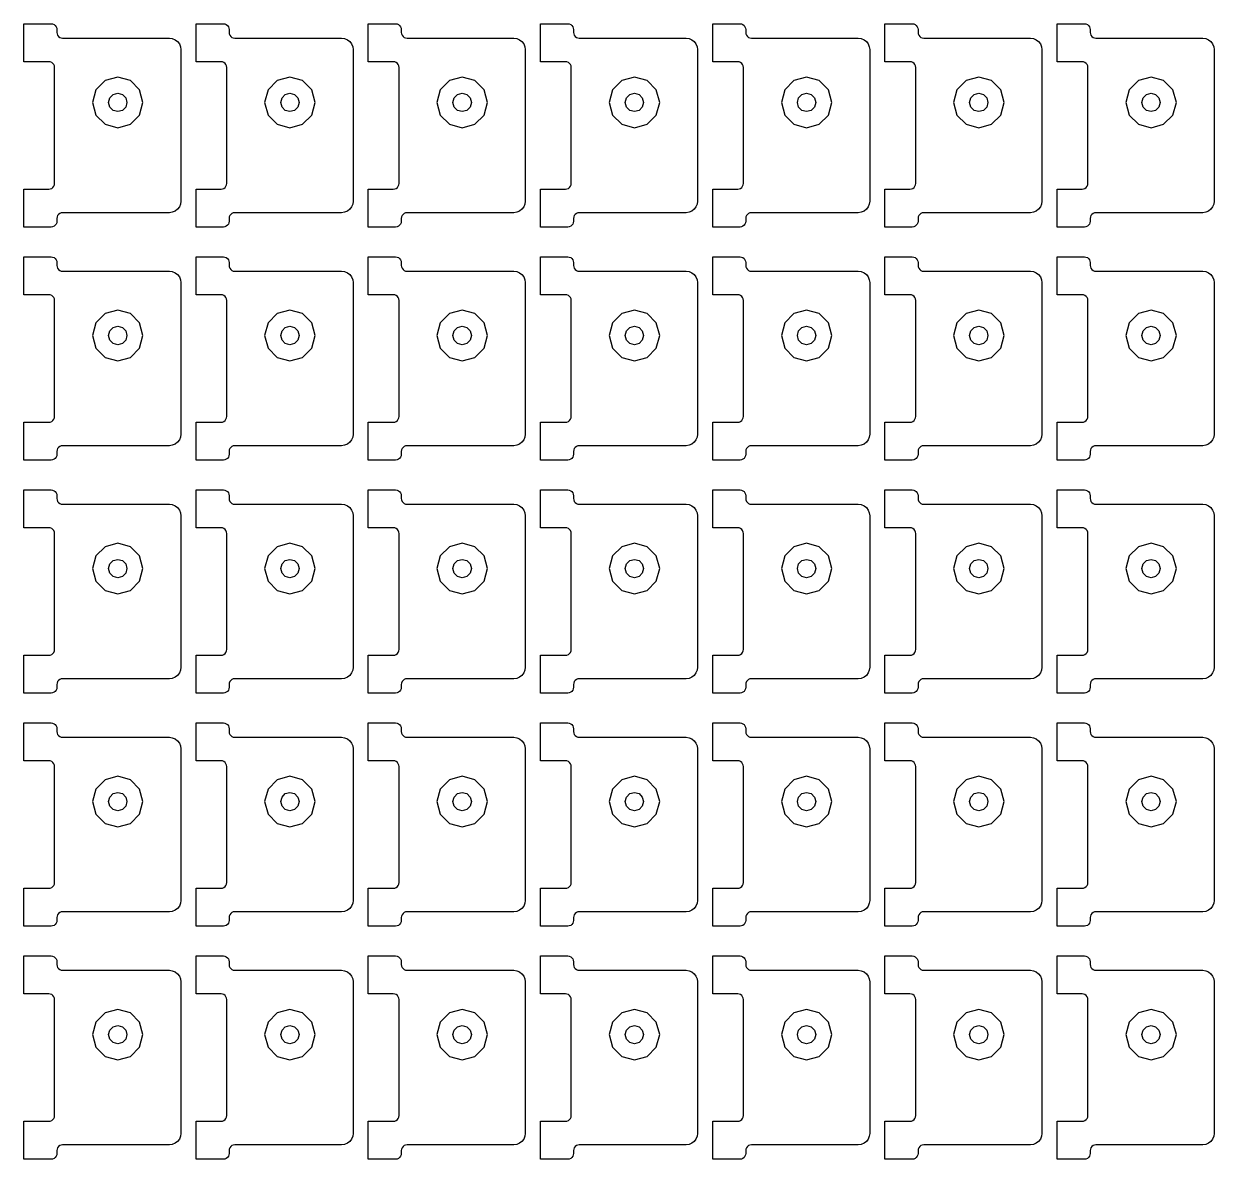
# Model space of a CAD drawing. Extents: x 11 to 212, y 11 to 212.
# Drawn here: x 121.71 to 133.91, y 85.08 to 96.72 of the extents above; entities that cross this region are included whole.
import ezdxf

# ---------------------------------------------------------------- set-up
doc = ezdxf.new("R2010")
doc.units = 0
doc.layers.add('G', color=7, linetype='continuous')

msp = doc.modelspace()

# ---------------------------------------------------------------- linework, layer by layer
at = {"layer": 'G'}
for points in [[(121.965, 95.024), (121.98, 95.026), (121.994, 95.031), (122.006, 95.041), (122.016, 95.053), (122.022, 95.067), (122.024, 95.082), (122.024, 96.271), (122.022, 96.286), (122.016, 96.3), (122.006, 96.312), (121.994, 96.322), (121.98, 96.327), (121.965, 96.329), (121.708, 96.329), (121.708, 96.718), (121.988, 96.718), (122.003, 96.716), (122.018, 96.71), (122.03, 96.7), (122.039, 96.688), (122.045, 96.674), (122.047, 96.659), (122.047, 96.629), (122.049, 96.614), (122.055, 96.6), (122.064, 96.588), (122.076, 96.578), (122.091, 96.573), (122.106, 96.571), (123.2, 96.571), (123.23, 96.567), (123.259, 96.555), (123.283, 96.536), (123.302, 96.512), (123.314, 96.483), (123.318, 96.453), (123.318, 94.9), (123.314, 94.87), (123.302, 94.841), (123.283, 94.817), (123.259, 94.798), (123.23, 94.786), (123.2, 94.782), (122.106, 94.782), (122.091, 94.78), (122.076, 94.774), (122.064, 94.765), (122.055, 94.753), (122.049, 94.739), (122.047, 94.724), (122.047, 94.694), (122.045, 94.679), (122.039, 94.665), (122.03, 94.653), (122.018, 94.643), (122.003, 94.637), (121.988, 94.635), (121.708, 94.635), (121.708, 95.024)], [(123.729, 95.024), (123.745, 95.026), (123.759, 95.031), (123.771, 95.041), (123.78, 95.053), (123.786, 95.067), (123.788, 95.082), (123.788, 96.271), (123.786, 96.286), (123.78, 96.3), (123.771, 96.312), (123.759, 96.322), (123.745, 96.327), (123.729, 96.329), (123.473, 96.329), (123.473, 96.718), (123.753, 96.718), (123.768, 96.716), (123.782, 96.71), (123.795, 96.7), (123.804, 96.688), (123.81, 96.674), (123.812, 96.659), (123.812, 96.629), (123.814, 96.614), (123.82, 96.6), (123.829, 96.588), (123.841, 96.578), (123.855, 96.573), (123.871, 96.571), (124.965, 96.571), (124.995, 96.567), (125.024, 96.555), (125.048, 96.536), (125.067, 96.512), (125.078, 96.483), (125.082, 96.453), (125.082, 94.9), (125.078, 94.87), (125.067, 94.841), (125.048, 94.817), (125.024, 94.798), (124.995, 94.786), (124.965, 94.782), (123.871, 94.782), (123.855, 94.78), (123.841, 94.774), (123.829, 94.765), (123.82, 94.753), (123.814, 94.739), (123.812, 94.724), (123.812, 94.694), (123.81, 94.679), (123.804, 94.665), (123.795, 94.653), (123.782, 94.643), (123.768, 94.637), (123.753, 94.635), (123.473, 94.635), (123.473, 95.024)], [(125.494, 95.024), (125.509, 95.026), (125.524, 95.031), (125.536, 95.041), (125.545, 95.053), (125.551, 95.067), (125.553, 95.082), (125.553, 96.271), (125.551, 96.286), (125.545, 96.3), (125.536, 96.312), (125.524, 96.322), (125.509, 96.327), (125.494, 96.329), (125.238, 96.329), (125.238, 96.718), (125.518, 96.718), (125.533, 96.716), (125.547, 96.71), (125.559, 96.7), (125.569, 96.688), (125.574, 96.674), (125.576, 96.659), (125.576, 96.629), (125.578, 96.614), (125.584, 96.6), (125.594, 96.588), (125.606, 96.578), (125.62, 96.573), (125.635, 96.571), (126.729, 96.571), (126.76, 96.567), (126.788, 96.555), (126.813, 96.536), (126.831, 96.512), (126.843, 96.483), (126.847, 96.453), (126.847, 94.9), (126.843, 94.87), (126.831, 94.841), (126.813, 94.817), (126.788, 94.798), (126.76, 94.786), (126.729, 94.782), (125.635, 94.782), (125.62, 94.78), (125.606, 94.774), (125.594, 94.765), (125.584, 94.753), (125.578, 94.739), (125.576, 94.724), (125.576, 94.694), (125.574, 94.679), (125.569, 94.665), (125.559, 94.653), (125.547, 94.643), (125.533, 94.637), (125.518, 94.635), (125.238, 94.635), (125.238, 95.024)], [(127.259, 95.024), (127.274, 95.026), (127.288, 95.031), (127.3, 95.041), (127.31, 95.053), (127.316, 95.067), (127.318, 95.082), (127.318, 96.271), (127.316, 96.286), (127.31, 96.3), (127.3, 96.312), (127.288, 96.322), (127.274, 96.327), (127.259, 96.329), (127.002, 96.329), (127.002, 96.718), (127.282, 96.718), (127.298, 96.716), (127.312, 96.71), (127.324, 96.7), (127.333, 96.688), (127.339, 96.674), (127.341, 96.659), (127.341, 96.629), (127.343, 96.614), (127.349, 96.6), (127.358, 96.588), (127.371, 96.578), (127.385, 96.573), (127.4, 96.571), (128.494, 96.571), (128.525, 96.567), (128.553, 96.555), (128.577, 96.536), (128.596, 96.512), (128.608, 96.483), (128.612, 96.453), (128.612, 94.9), (128.608, 94.87), (128.596, 94.841), (128.577, 94.817), (128.553, 94.798), (128.525, 94.786), (128.494, 94.782), (127.4, 94.782), (127.385, 94.78), (127.371, 94.774), (127.358, 94.765), (127.349, 94.753), (127.343, 94.739), (127.341, 94.724), (127.341, 94.694), (127.339, 94.679), (127.333, 94.665), (127.324, 94.653), (127.312, 94.643), (127.298, 94.637), (127.282, 94.635), (127.002, 94.635), (127.002, 95.024)], [(129.024, 95.024), (129.039, 95.026), (129.053, 95.031), (129.065, 95.041), (129.074, 95.053), (129.08, 95.067), (129.082, 95.082), (129.082, 96.271), (129.08, 96.286), (129.074, 96.3), (129.065, 96.312), (129.053, 96.322), (129.039, 96.327), (129.024, 96.329), (128.767, 96.329), (128.767, 96.718), (129.047, 96.718), (129.062, 96.716), (129.076, 96.71), (129.089, 96.7), (129.098, 96.688), (129.104, 96.674), (129.106, 96.659), (129.106, 96.629), (129.108, 96.614), (129.114, 96.6), (129.123, 96.588), (129.135, 96.578), (129.149, 96.573), (129.165, 96.571), (130.259, 96.571), (130.289, 96.567), (130.318, 96.555), (130.342, 96.536), (130.361, 96.512), (130.372, 96.483), (130.376, 96.453), (130.376, 94.9), (130.372, 94.87), (130.361, 94.841), (130.342, 94.817), (130.318, 94.798), (130.289, 94.786), (130.259, 94.782), (129.165, 94.782), (129.149, 94.78), (129.135, 94.774), (129.123, 94.765), (129.114, 94.753), (129.108, 94.739), (129.106, 94.724), (129.106, 94.694), (129.104, 94.679), (129.098, 94.665), (129.089, 94.653), (129.076, 94.643), (129.062, 94.637), (129.047, 94.635), (128.767, 94.635), (128.767, 95.024)], [(130.788, 95.024), (130.803, 95.026), (130.818, 95.031), (130.83, 95.041), (130.839, 95.053), (130.845, 95.067), (130.847, 95.082), (130.847, 96.271), (130.845, 96.286), (130.839, 96.3), (130.83, 96.312), (130.818, 96.322), (130.803, 96.327), (130.788, 96.329), (130.532, 96.329), (130.532, 96.718), (130.812, 96.718), (130.827, 96.716), (130.841, 96.71), (130.853, 96.7), (130.863, 96.688), (130.869, 96.674), (130.871, 96.659), (130.871, 96.629), (130.873, 96.614), (130.878, 96.6), (130.888, 96.588), (130.9, 96.578), (130.914, 96.573), (130.929, 96.571), (132.024, 96.571), (132.054, 96.567), (132.082, 96.555), (132.107, 96.536), (132.125, 96.512), (132.137, 96.483), (132.141, 96.453), (132.141, 94.9), (132.137, 94.87), (132.125, 94.841), (132.107, 94.817), (132.082, 94.798), (132.054, 94.786), (132.024, 94.782), (130.929, 94.782), (130.914, 94.78), (130.9, 94.774), (130.888, 94.765), (130.878, 94.753), (130.873, 94.739), (130.871, 94.724), (130.871, 94.694), (130.869, 94.679), (130.863, 94.665), (130.853, 94.653), (130.841, 94.643), (130.827, 94.637), (130.812, 94.635), (130.532, 94.635), (130.532, 95.024)], [(132.553, 95.024), (132.568, 95.026), (132.582, 95.031), (132.595, 95.041), (132.604, 95.053), (132.61, 95.067), (132.612, 95.082), (132.612, 96.271), (132.61, 96.286), (132.604, 96.3), (132.595, 96.312), (132.582, 96.322), (132.568, 96.327), (132.553, 96.329), (132.296, 96.329), (132.296, 96.718), (132.576, 96.718), (132.592, 96.716), (132.606, 96.71), (132.618, 96.7), (132.627, 96.688), (132.633, 96.674), (132.635, 96.659), (132.635, 96.629), (132.637, 96.614), (132.643, 96.6), (132.653, 96.588), (132.665, 96.578), (132.679, 96.573), (132.694, 96.571), (133.788, 96.571), (133.819, 96.567), (133.847, 96.555), (133.871, 96.536), (133.89, 96.512), (133.902, 96.483), (133.906, 96.453), (133.906, 94.9), (133.902, 94.87), (133.89, 94.841), (133.871, 94.817), (133.847, 94.798), (133.819, 94.786), (133.788, 94.782), (132.694, 94.782), (132.679, 94.78), (132.665, 94.774), (132.653, 94.765), (132.643, 94.753), (132.637, 94.739), (132.635, 94.724), (132.635, 94.694), (132.633, 94.679), (132.627, 94.665), (132.618, 94.653), (132.606, 94.643), (132.592, 94.637), (132.576, 94.635), (132.296, 94.635), (132.296, 95.024)], [(122.895, 95.782), (122.929, 95.912), (122.895, 96.041), (122.8, 96.136), (122.671, 96.171), (122.541, 96.136), (122.446, 96.041), (122.412, 95.912), (122.446, 95.782), (122.541, 95.688), (122.671, 95.653), (122.8, 95.688)], [(124.659, 95.782), (124.694, 95.912), (124.659, 96.041), (124.565, 96.136), (124.435, 96.171), (124.306, 96.136), (124.211, 96.041), (124.176, 95.912), (124.211, 95.782), (124.306, 95.688), (124.435, 95.653), (124.565, 95.688)], [(126.424, 95.782), (126.459, 95.912), (126.424, 96.041), (126.329, 96.136), (126.2, 96.171), (126.071, 96.136), (125.976, 96.041), (125.941, 95.912), (125.976, 95.782), (126.071, 95.688), (126.2, 95.653), (126.329, 95.688)], [(128.189, 95.782), (128.224, 95.912), (128.189, 96.041), (128.094, 96.136), (127.965, 96.171), (127.835, 96.136), (127.741, 96.041), (127.706, 95.912), (127.741, 95.782), (127.835, 95.688), (127.965, 95.653), (128.094, 95.688)], [(129.954, 95.782), (129.988, 95.912), (129.954, 96.041), (129.859, 96.136), (129.729, 96.171), (129.6, 96.136), (129.505, 96.041), (129.471, 95.912), (129.505, 95.782), (129.6, 95.688), (129.729, 95.653), (129.859, 95.688)], [(131.718, 95.782), (131.753, 95.912), (131.718, 96.041), (131.624, 96.136), (131.494, 96.171), (131.365, 96.136), (131.27, 96.041), (131.235, 95.912), (131.27, 95.782), (131.365, 95.688), (131.494, 95.653), (131.624, 95.688)], [(133.483, 95.782), (133.518, 95.912), (133.483, 96.041), (133.388, 96.136), (133.259, 96.171), (133.129, 96.136), (133.035, 96.041), (133, 95.912), (133.035, 95.782), (133.129, 95.688), (133.259, 95.653), (133.388, 95.688)], [(122.765, 95.912), (122.752, 95.865), (122.718, 95.83), (122.671, 95.818), (122.624, 95.83), (122.589, 95.865), (122.576, 95.912), (122.589, 95.959), (122.624, 95.993), (122.671, 96.006), (122.718, 95.993), (122.752, 95.959)], [(124.529, 95.912), (124.517, 95.865), (124.482, 95.83), (124.435, 95.818), (124.388, 95.83), (124.354, 95.865), (124.341, 95.912), (124.354, 95.959), (124.388, 95.993), (124.435, 96.006), (124.482, 95.993), (124.517, 95.959)], [(126.294, 95.912), (126.282, 95.865), (126.247, 95.83), (126.2, 95.818), (126.153, 95.83), (126.118, 95.865), (126.106, 95.912), (126.118, 95.959), (126.153, 95.993), (126.2, 96.006), (126.247, 95.993), (126.282, 95.959)], [(128.059, 95.912), (128.046, 95.865), (128.012, 95.83), (127.965, 95.818), (127.918, 95.83), (127.883, 95.865), (127.871, 95.912), (127.883, 95.959), (127.918, 95.993), (127.965, 96.006), (128.012, 95.993), (128.046, 95.959)], [(129.824, 95.912), (129.811, 95.865), (129.776, 95.83), (129.729, 95.818), (129.682, 95.83), (129.648, 95.865), (129.635, 95.912), (129.648, 95.959), (129.682, 95.993), (129.729, 96.006), (129.776, 95.993), (129.811, 95.959)], [(131.588, 95.912), (131.576, 95.865), (131.541, 95.83), (131.494, 95.818), (131.447, 95.83), (131.413, 95.865), (131.4, 95.912), (131.413, 95.959), (131.447, 95.993), (131.494, 96.006), (131.541, 95.993), (131.576, 95.959)], [(133.353, 95.912), (133.34, 95.865), (133.306, 95.83), (133.259, 95.818), (133.212, 95.83), (133.177, 95.865), (133.165, 95.912), (133.177, 95.959), (133.212, 95.993), (133.259, 96.006), (133.306, 95.993), (133.34, 95.959)], [(121.965, 92.635), (121.98, 92.637), (121.994, 92.643), (122.006, 92.653), (122.016, 92.665), (122.022, 92.679), (122.024, 92.694), (122.024, 93.882), (122.022, 93.898), (122.016, 93.912), (122.006, 93.924), (121.994, 93.933), (121.98, 93.939), (121.965, 93.941), (121.708, 93.941), (121.708, 94.329), (121.988, 94.329), (122.003, 94.327), (122.018, 94.322), (122.03, 94.312), (122.039, 94.3), (122.045, 94.286), (122.047, 94.271), (122.047, 94.241), (122.049, 94.226), (122.055, 94.212), (122.064, 94.2), (122.076, 94.19), (122.091, 94.184), (122.106, 94.182), (123.2, 94.182), (123.23, 94.178), (123.259, 94.167), (123.283, 94.148), (123.302, 94.124), (123.314, 94.095), (123.318, 94.065), (123.318, 92.512), (123.314, 92.481), (123.302, 92.453), (123.283, 92.429), (123.259, 92.41), (123.23, 92.398), (123.2, 92.394), (122.106, 92.394), (122.091, 92.392), (122.076, 92.386), (122.064, 92.377), (122.055, 92.365), (122.049, 92.351), (122.047, 92.335), (122.047, 92.306), (122.045, 92.291), (122.039, 92.276), (122.03, 92.264), (122.018, 92.255), (122.003, 92.249), (121.988, 92.247), (121.708, 92.247), (121.708, 92.635)], [(123.729, 92.635), (123.745, 92.637), (123.759, 92.643), (123.771, 92.653), (123.78, 92.665), (123.786, 92.679), (123.788, 92.694), (123.788, 93.882), (123.786, 93.898), (123.78, 93.912), (123.771, 93.924), (123.759, 93.933), (123.745, 93.939), (123.729, 93.941), (123.473, 93.941), (123.473, 94.329), (123.753, 94.329), (123.768, 94.327), (123.782, 94.322), (123.795, 94.312), (123.804, 94.3), (123.81, 94.286), (123.812, 94.271), (123.812, 94.241), (123.814, 94.226), (123.82, 94.212), (123.829, 94.2), (123.841, 94.19), (123.855, 94.184), (123.871, 94.182), (124.965, 94.182), (124.995, 94.178), (125.024, 94.167), (125.048, 94.148), (125.067, 94.124), (125.078, 94.095), (125.082, 94.065), (125.082, 92.512), (125.078, 92.481), (125.067, 92.453), (125.048, 92.429), (125.024, 92.41), (124.995, 92.398), (124.965, 92.394), (123.871, 92.394), (123.855, 92.392), (123.841, 92.386), (123.829, 92.377), (123.82, 92.365), (123.814, 92.351), (123.812, 92.335), (123.812, 92.306), (123.81, 92.291), (123.804, 92.276), (123.795, 92.264), (123.782, 92.255), (123.768, 92.249), (123.753, 92.247), (123.473, 92.247), (123.473, 92.635)], [(125.494, 92.635), (125.509, 92.637), (125.524, 92.643), (125.536, 92.653), (125.545, 92.665), (125.551, 92.679), (125.553, 92.694), (125.553, 93.882), (125.551, 93.898), (125.545, 93.912), (125.536, 93.924), (125.524, 93.933), (125.509, 93.939), (125.494, 93.941), (125.238, 93.941), (125.238, 94.329), (125.518, 94.329), (125.533, 94.327), (125.547, 94.322), (125.559, 94.312), (125.569, 94.3), (125.574, 94.286), (125.576, 94.271), (125.576, 94.241), (125.578, 94.226), (125.584, 94.212), (125.594, 94.2), (125.606, 94.19), (125.62, 94.184), (125.635, 94.182), (126.729, 94.182), (126.76, 94.178), (126.788, 94.167), (126.813, 94.148), (126.831, 94.124), (126.843, 94.095), (126.847, 94.065), (126.847, 92.512), (126.843, 92.481), (126.831, 92.453), (126.813, 92.429), (126.788, 92.41), (126.76, 92.398), (126.729, 92.394), (125.635, 92.394), (125.62, 92.392), (125.606, 92.386), (125.594, 92.377), (125.584, 92.365), (125.578, 92.351), (125.576, 92.335), (125.576, 92.306), (125.574, 92.291), (125.569, 92.276), (125.559, 92.264), (125.547, 92.255), (125.533, 92.249), (125.518, 92.247), (125.238, 92.247), (125.238, 92.635)], [(127.259, 92.635), (127.274, 92.637), (127.288, 92.643), (127.3, 92.653), (127.31, 92.665), (127.316, 92.679), (127.318, 92.694), (127.318, 93.882), (127.316, 93.898), (127.31, 93.912), (127.3, 93.924), (127.288, 93.933), (127.274, 93.939), (127.259, 93.941), (127.002, 93.941), (127.002, 94.329), (127.282, 94.329), (127.298, 94.327), (127.312, 94.322), (127.324, 94.312), (127.333, 94.3), (127.339, 94.286), (127.341, 94.271), (127.341, 94.241), (127.343, 94.226), (127.349, 94.212), (127.358, 94.2), (127.371, 94.19), (127.385, 94.184), (127.4, 94.182), (128.494, 94.182), (128.525, 94.178), (128.553, 94.167), (128.577, 94.148), (128.596, 94.124), (128.608, 94.095), (128.612, 94.065), (128.612, 92.512), (128.608, 92.481), (128.596, 92.453), (128.577, 92.429), (128.553, 92.41), (128.525, 92.398), (128.494, 92.394), (127.4, 92.394), (127.385, 92.392), (127.371, 92.386), (127.358, 92.377), (127.349, 92.365), (127.343, 92.351), (127.341, 92.335), (127.341, 92.306), (127.339, 92.291), (127.333, 92.276), (127.324, 92.264), (127.312, 92.255), (127.298, 92.249), (127.282, 92.247), (127.002, 92.247), (127.002, 92.635)], [(129.024, 92.635), (129.039, 92.637), (129.053, 92.643), (129.065, 92.653), (129.074, 92.665), (129.08, 92.679), (129.082, 92.694), (129.082, 93.882), (129.08, 93.898), (129.074, 93.912), (129.065, 93.924), (129.053, 93.933), (129.039, 93.939), (129.024, 93.941), (128.767, 93.941), (128.767, 94.329), (129.047, 94.329), (129.062, 94.327), (129.076, 94.322), (129.089, 94.312), (129.098, 94.3), (129.104, 94.286), (129.106, 94.271), (129.106, 94.241), (129.108, 94.226), (129.114, 94.212), (129.123, 94.2), (129.135, 94.19), (129.149, 94.184), (129.165, 94.182), (130.259, 94.182), (130.289, 94.178), (130.318, 94.167), (130.342, 94.148), (130.361, 94.124), (130.372, 94.095), (130.376, 94.065), (130.376, 92.512), (130.372, 92.481), (130.361, 92.453), (130.342, 92.429), (130.318, 92.41), (130.289, 92.398), (130.259, 92.394), (129.165, 92.394), (129.149, 92.392), (129.135, 92.386), (129.123, 92.377), (129.114, 92.365), (129.108, 92.351), (129.106, 92.335), (129.106, 92.306), (129.104, 92.291), (129.098, 92.276), (129.089, 92.264), (129.076, 92.255), (129.062, 92.249), (129.047, 92.247), (128.767, 92.247), (128.767, 92.635)], [(130.788, 92.635), (130.803, 92.637), (130.818, 92.643), (130.83, 92.653), (130.839, 92.665), (130.845, 92.679), (130.847, 92.694), (130.847, 93.882), (130.845, 93.898), (130.839, 93.912), (130.83, 93.924), (130.818, 93.933), (130.803, 93.939), (130.788, 93.941), (130.532, 93.941), (130.532, 94.329), (130.812, 94.329), (130.827, 94.327), (130.841, 94.322), (130.853, 94.312), (130.863, 94.3), (130.869, 94.286), (130.871, 94.271), (130.871, 94.241), (130.873, 94.226), (130.878, 94.212), (130.888, 94.2), (130.9, 94.19), (130.914, 94.184), (130.929, 94.182), (132.024, 94.182), (132.054, 94.178), (132.082, 94.167), (132.107, 94.148), (132.125, 94.124), (132.137, 94.095), (132.141, 94.065), (132.141, 92.512), (132.137, 92.481), (132.125, 92.453), (132.107, 92.429), (132.082, 92.41), (132.054, 92.398), (132.024, 92.394), (130.929, 92.394), (130.914, 92.392), (130.9, 92.386), (130.888, 92.377), (130.878, 92.365), (130.873, 92.351), (130.871, 92.335), (130.871, 92.306), (130.869, 92.291), (130.863, 92.276), (130.853, 92.264), (130.841, 92.255), (130.827, 92.249), (130.812, 92.247), (130.532, 92.247), (130.532, 92.635)], [(132.553, 92.635), (132.568, 92.637), (132.582, 92.643), (132.595, 92.653), (132.604, 92.665), (132.61, 92.679), (132.612, 92.694), (132.612, 93.882), (132.61, 93.898), (132.604, 93.912), (132.595, 93.924), (132.582, 93.933), (132.568, 93.939), (132.553, 93.941), (132.296, 93.941), (132.296, 94.329), (132.576, 94.329), (132.592, 94.327), (132.606, 94.322), (132.618, 94.312), (132.627, 94.3), (132.633, 94.286), (132.635, 94.271), (132.635, 94.241), (132.637, 94.226), (132.643, 94.212), (132.653, 94.2), (132.665, 94.19), (132.679, 94.184), (132.694, 94.182), (133.788, 94.182), (133.819, 94.178), (133.847, 94.167), (133.871, 94.148), (133.89, 94.124), (133.902, 94.095), (133.906, 94.065), (133.906, 92.512), (133.902, 92.481), (133.89, 92.453), (133.871, 92.429), (133.847, 92.41), (133.819, 92.398), (133.788, 92.394), (132.694, 92.394), (132.679, 92.392), (132.665, 92.386), (132.653, 92.377), (132.643, 92.365), (132.637, 92.351), (132.635, 92.335), (132.635, 92.306), (132.633, 92.291), (132.627, 92.276), (132.618, 92.264), (132.606, 92.255), (132.592, 92.249), (132.576, 92.247), (132.296, 92.247), (132.296, 92.635)], [(122.895, 93.394), (122.929, 93.524), (122.895, 93.653), (122.8, 93.748), (122.671, 93.782), (122.541, 93.748), (122.446, 93.653), (122.412, 93.524), (122.446, 93.394), (122.541, 93.299), (122.671, 93.265), (122.8, 93.299)], [(124.659, 93.394), (124.694, 93.524), (124.659, 93.653), (124.565, 93.748), (124.435, 93.782), (124.306, 93.748), (124.211, 93.653), (124.176, 93.524), (124.211, 93.394), (124.306, 93.299), (124.435, 93.265), (124.565, 93.299)], [(126.424, 93.394), (126.459, 93.524), (126.424, 93.653), (126.329, 93.748), (126.2, 93.782), (126.071, 93.748), (125.976, 93.653), (125.941, 93.524), (125.976, 93.394), (126.071, 93.299), (126.2, 93.265), (126.329, 93.299)], [(128.189, 93.394), (128.224, 93.524), (128.189, 93.653), (128.094, 93.748), (127.965, 93.782), (127.835, 93.748), (127.741, 93.653), (127.706, 93.524), (127.741, 93.394), (127.835, 93.299), (127.965, 93.265), (128.094, 93.299)], [(129.954, 93.394), (129.988, 93.524), (129.954, 93.653), (129.859, 93.748), (129.729, 93.782), (129.6, 93.748), (129.505, 93.653), (129.471, 93.524), (129.505, 93.394), (129.6, 93.299), (129.729, 93.265), (129.859, 93.299)], [(131.718, 93.394), (131.753, 93.524), (131.718, 93.653), (131.624, 93.748), (131.494, 93.782), (131.365, 93.748), (131.27, 93.653), (131.235, 93.524), (131.27, 93.394), (131.365, 93.299), (131.494, 93.265), (131.624, 93.299)], [(133.483, 93.394), (133.518, 93.524), (133.483, 93.653), (133.388, 93.748), (133.259, 93.782), (133.129, 93.748), (133.035, 93.653), (133, 93.524), (133.035, 93.394), (133.129, 93.299), (133.259, 93.265), (133.388, 93.299)], [(122.765, 93.524), (122.752, 93.476), (122.718, 93.442), (122.671, 93.429), (122.624, 93.442), (122.589, 93.476), (122.576, 93.524), (122.589, 93.571), (122.624, 93.605), (122.671, 93.618), (122.718, 93.605), (122.752, 93.571)], [(124.529, 93.524), (124.517, 93.476), (124.482, 93.442), (124.435, 93.429), (124.388, 93.442), (124.354, 93.476), (124.341, 93.524), (124.354, 93.571), (124.388, 93.605), (124.435, 93.618), (124.482, 93.605), (124.517, 93.571)], [(126.294, 93.524), (126.282, 93.476), (126.247, 93.442), (126.2, 93.429), (126.153, 93.442), (126.118, 93.476), (126.106, 93.524), (126.118, 93.571), (126.153, 93.605), (126.2, 93.618), (126.247, 93.605), (126.282, 93.571)], [(128.059, 93.524), (128.046, 93.476), (128.012, 93.442), (127.965, 93.429), (127.918, 93.442), (127.883, 93.476), (127.871, 93.524), (127.883, 93.571), (127.918, 93.605), (127.965, 93.618), (128.012, 93.605), (128.046, 93.571)], [(129.824, 93.524), (129.811, 93.476), (129.776, 93.442), (129.729, 93.429), (129.682, 93.442), (129.648, 93.476), (129.635, 93.524), (129.648, 93.571), (129.682, 93.605), (129.729, 93.618), (129.776, 93.605), (129.811, 93.571)], [(131.588, 93.524), (131.576, 93.476), (131.541, 93.442), (131.494, 93.429), (131.447, 93.442), (131.413, 93.476), (131.4, 93.524), (131.413, 93.571), (131.447, 93.605), (131.494, 93.618), (131.541, 93.605), (131.576, 93.571)], [(133.353, 93.524), (133.34, 93.476), (133.306, 93.442), (133.259, 93.429), (133.212, 93.442), (133.177, 93.476), (133.165, 93.524), (133.177, 93.571), (133.212, 93.605), (133.259, 93.618), (133.306, 93.605), (133.34, 93.571)], [(121.965, 90.247), (121.98, 90.249), (121.994, 90.255), (122.006, 90.264), (122.016, 90.276), (122.022, 90.291), (122.024, 90.306), (122.024, 91.494), (122.022, 91.509), (122.016, 91.524), (122.006, 91.536), (121.994, 91.545), (121.98, 91.551), (121.965, 91.553), (121.708, 91.553), (121.708, 91.941), (121.988, 91.941), (122.003, 91.939), (122.018, 91.933), (122.03, 91.924), (122.039, 91.912), (122.045, 91.898), (122.047, 91.882), (122.047, 91.853), (122.049, 91.838), (122.055, 91.824), (122.064, 91.811), (122.076, 91.802), (122.091, 91.796), (122.106, 91.794), (123.2, 91.794), (123.23, 91.79), (123.259, 91.778), (123.283, 91.76), (123.302, 91.735), (123.314, 91.707), (123.318, 91.676), (123.318, 90.124), (123.314, 90.093), (123.302, 90.065), (123.283, 90.04), (123.259, 90.022), (123.23, 90.01), (123.2, 90.006), (122.106, 90.006), (122.091, 90.004), (122.076, 89.998), (122.064, 89.989), (122.055, 89.976), (122.049, 89.962), (122.047, 89.947), (122.047, 89.918), (122.045, 89.902), (122.039, 89.888), (122.03, 89.876), (122.018, 89.867), (122.003, 89.861), (121.988, 89.859), (121.708, 89.859), (121.708, 90.247)], [(123.729, 90.247), (123.745, 90.249), (123.759, 90.255), (123.771, 90.264), (123.78, 90.276), (123.786, 90.291), (123.788, 90.306), (123.788, 91.494), (123.786, 91.509), (123.78, 91.524), (123.771, 91.536), (123.759, 91.545), (123.745, 91.551), (123.729, 91.553), (123.473, 91.553), (123.473, 91.941), (123.753, 91.941), (123.768, 91.939), (123.782, 91.933), (123.795, 91.924), (123.804, 91.912), (123.81, 91.898), (123.812, 91.882), (123.812, 91.853), (123.814, 91.838), (123.82, 91.824), (123.829, 91.811), (123.841, 91.802), (123.855, 91.796), (123.871, 91.794), (124.965, 91.794), (124.995, 91.79), (125.024, 91.778), (125.048, 91.76), (125.067, 91.735), (125.078, 91.707), (125.082, 91.676), (125.082, 90.124), (125.078, 90.093), (125.067, 90.065), (125.048, 90.04), (125.024, 90.022), (124.995, 90.01), (124.965, 90.006), (123.871, 90.006), (123.855, 90.004), (123.841, 89.998), (123.829, 89.989), (123.82, 89.976), (123.814, 89.962), (123.812, 89.947), (123.812, 89.918), (123.81, 89.902), (123.804, 89.888), (123.795, 89.876), (123.782, 89.867), (123.768, 89.861), (123.753, 89.859), (123.473, 89.859), (123.473, 90.247)], [(125.494, 90.247), (125.509, 90.249), (125.524, 90.255), (125.536, 90.264), (125.545, 90.276), (125.551, 90.291), (125.553, 90.306), (125.553, 91.494), (125.551, 91.509), (125.545, 91.524), (125.536, 91.536), (125.524, 91.545), (125.509, 91.551), (125.494, 91.553), (125.238, 91.553), (125.238, 91.941), (125.518, 91.941), (125.533, 91.939), (125.547, 91.933), (125.559, 91.924), (125.569, 91.912), (125.574, 91.898), (125.576, 91.882), (125.576, 91.853), (125.578, 91.838), (125.584, 91.824), (125.594, 91.811), (125.606, 91.802), (125.62, 91.796), (125.635, 91.794), (126.729, 91.794), (126.76, 91.79), (126.788, 91.778), (126.813, 91.76), (126.831, 91.735), (126.843, 91.707), (126.847, 91.676), (126.847, 90.124), (126.843, 90.093), (126.831, 90.065), (126.813, 90.04), (126.788, 90.022), (126.76, 90.01), (126.729, 90.006), (125.635, 90.006), (125.62, 90.004), (125.606, 89.998), (125.594, 89.989), (125.584, 89.976), (125.578, 89.962), (125.576, 89.947), (125.576, 89.918), (125.574, 89.902), (125.569, 89.888), (125.559, 89.876), (125.547, 89.867), (125.533, 89.861), (125.518, 89.859), (125.238, 89.859), (125.238, 90.247)], [(127.259, 90.247), (127.274, 90.249), (127.288, 90.255), (127.3, 90.264), (127.31, 90.276), (127.316, 90.291), (127.318, 90.306), (127.318, 91.494), (127.316, 91.509), (127.31, 91.524), (127.3, 91.536), (127.288, 91.545), (127.274, 91.551), (127.259, 91.553), (127.002, 91.553), (127.002, 91.941), (127.282, 91.941), (127.298, 91.939), (127.312, 91.933), (127.324, 91.924), (127.333, 91.912), (127.339, 91.898), (127.341, 91.882), (127.341, 91.853), (127.343, 91.838), (127.349, 91.824), (127.358, 91.811), (127.371, 91.802), (127.385, 91.796), (127.4, 91.794), (128.494, 91.794), (128.525, 91.79), (128.553, 91.778), (128.577, 91.76), (128.596, 91.735), (128.608, 91.707), (128.612, 91.676), (128.612, 90.124), (128.608, 90.093), (128.596, 90.065), (128.577, 90.04), (128.553, 90.022), (128.525, 90.01), (128.494, 90.006), (127.4, 90.006), (127.385, 90.004), (127.371, 89.998), (127.358, 89.989), (127.349, 89.976), (127.343, 89.962), (127.341, 89.947), (127.341, 89.918), (127.339, 89.902), (127.333, 89.888), (127.324, 89.876), (127.312, 89.867), (127.298, 89.861), (127.282, 89.859), (127.002, 89.859), (127.002, 90.247)], [(129.024, 90.247), (129.039, 90.249), (129.053, 90.255), (129.065, 90.264), (129.074, 90.276), (129.08, 90.291), (129.082, 90.306), (129.082, 91.494), (129.08, 91.509), (129.074, 91.524), (129.065, 91.536), (129.053, 91.545), (129.039, 91.551), (129.024, 91.553), (128.767, 91.553), (128.767, 91.941), (129.047, 91.941), (129.062, 91.939), (129.076, 91.933), (129.089, 91.924), (129.098, 91.912), (129.104, 91.898), (129.106, 91.882), (129.106, 91.853), (129.108, 91.838), (129.114, 91.824), (129.123, 91.811), (129.135, 91.802), (129.149, 91.796), (129.165, 91.794), (130.259, 91.794), (130.289, 91.79), (130.318, 91.778), (130.342, 91.76), (130.361, 91.735), (130.372, 91.707), (130.376, 91.676), (130.376, 90.124), (130.372, 90.093), (130.361, 90.065), (130.342, 90.04), (130.318, 90.022), (130.289, 90.01), (130.259, 90.006), (129.165, 90.006), (129.149, 90.004), (129.135, 89.998), (129.123, 89.989), (129.114, 89.976), (129.108, 89.962), (129.106, 89.947), (129.106, 89.918), (129.104, 89.902), (129.098, 89.888), (129.089, 89.876), (129.076, 89.867), (129.062, 89.861), (129.047, 89.859), (128.767, 89.859), (128.767, 90.247)], [(130.788, 90.247), (130.803, 90.249), (130.818, 90.255), (130.83, 90.264), (130.839, 90.276), (130.845, 90.291), (130.847, 90.306), (130.847, 91.494), (130.845, 91.509), (130.839, 91.524), (130.83, 91.536), (130.818, 91.545), (130.803, 91.551), (130.788, 91.553), (130.532, 91.553), (130.532, 91.941), (130.812, 91.941), (130.827, 91.939), (130.841, 91.933), (130.853, 91.924), (130.863, 91.912), (130.869, 91.898), (130.871, 91.882), (130.871, 91.853), (130.873, 91.838), (130.878, 91.824), (130.888, 91.811), (130.9, 91.802), (130.914, 91.796), (130.929, 91.794), (132.024, 91.794), (132.054, 91.79), (132.082, 91.778), (132.107, 91.76), (132.125, 91.735), (132.137, 91.707), (132.141, 91.676), (132.141, 90.124), (132.137, 90.093), (132.125, 90.065), (132.107, 90.04), (132.082, 90.022), (132.054, 90.01), (132.024, 90.006), (130.929, 90.006), (130.914, 90.004), (130.9, 89.998), (130.888, 89.989), (130.878, 89.976), (130.873, 89.962), (130.871, 89.947), (130.871, 89.918), (130.869, 89.902), (130.863, 89.888), (130.853, 89.876), (130.841, 89.867), (130.827, 89.861), (130.812, 89.859), (130.532, 89.859), (130.532, 90.247)], [(132.553, 90.247), (132.568, 90.249), (132.582, 90.255), (132.595, 90.264), (132.604, 90.276), (132.61, 90.291), (132.612, 90.306), (132.612, 91.494), (132.61, 91.509), (132.604, 91.524), (132.595, 91.536), (132.582, 91.545), (132.568, 91.551), (132.553, 91.553), (132.296, 91.553), (132.296, 91.941), (132.576, 91.941), (132.592, 91.939), (132.606, 91.933), (132.618, 91.924), (132.627, 91.912), (132.633, 91.898), (132.635, 91.882), (132.635, 91.853), (132.637, 91.838), (132.643, 91.824), (132.653, 91.811), (132.665, 91.802), (132.679, 91.796), (132.694, 91.794), (133.788, 91.794), (133.819, 91.79), (133.847, 91.778), (133.871, 91.76), (133.89, 91.735), (133.902, 91.707), (133.906, 91.676), (133.906, 90.124), (133.902, 90.093), (133.89, 90.065), (133.871, 90.04), (133.847, 90.022), (133.819, 90.01), (133.788, 90.006), (132.694, 90.006), (132.679, 90.004), (132.665, 89.998), (132.653, 89.989), (132.643, 89.976), (132.637, 89.962), (132.635, 89.947), (132.635, 89.918), (132.633, 89.902), (132.627, 89.888), (132.618, 89.876), (132.606, 89.867), (132.592, 89.861), (132.576, 89.859), (132.296, 89.859), (132.296, 90.247)], [(122.895, 91.006), (122.929, 91.135), (122.895, 91.265), (122.8, 91.359), (122.671, 91.394), (122.541, 91.359), (122.446, 91.265), (122.412, 91.135), (122.446, 91.006), (122.541, 90.911), (122.671, 90.876), (122.8, 90.911)], [(124.659, 91.006), (124.694, 91.135), (124.659, 91.265), (124.565, 91.359), (124.435, 91.394), (124.306, 91.359), (124.211, 91.265), (124.176, 91.135), (124.211, 91.006), (124.306, 90.911), (124.435, 90.876), (124.565, 90.911)], [(126.424, 91.006), (126.459, 91.135), (126.424, 91.265), (126.329, 91.359), (126.2, 91.394), (126.071, 91.359), (125.976, 91.265), (125.941, 91.135), (125.976, 91.006), (126.071, 90.911), (126.2, 90.876), (126.329, 90.911)], [(128.189, 91.006), (128.224, 91.135), (128.189, 91.265), (128.094, 91.359), (127.965, 91.394), (127.835, 91.359), (127.741, 91.265), (127.706, 91.135), (127.741, 91.006), (127.835, 90.911), (127.965, 90.876), (128.094, 90.911)], [(129.954, 91.006), (129.988, 91.135), (129.954, 91.265), (129.859, 91.359), (129.729, 91.394), (129.6, 91.359), (129.505, 91.265), (129.471, 91.135), (129.505, 91.006), (129.6, 90.911), (129.729, 90.876), (129.859, 90.911)], [(131.718, 91.006), (131.753, 91.135), (131.718, 91.265), (131.624, 91.359), (131.494, 91.394), (131.365, 91.359), (131.27, 91.265), (131.235, 91.135), (131.27, 91.006), (131.365, 90.911), (131.494, 90.876), (131.624, 90.911)], [(133.483, 91.006), (133.518, 91.135), (133.483, 91.265), (133.388, 91.359), (133.259, 91.394), (133.129, 91.359), (133.035, 91.265), (133, 91.135), (133.035, 91.006), (133.129, 90.911), (133.259, 90.876), (133.388, 90.911)], [(122.765, 91.135), (122.752, 91.088), (122.718, 91.054), (122.671, 91.041), (122.624, 91.054), (122.589, 91.088), (122.576, 91.135), (122.589, 91.182), (122.624, 91.217), (122.671, 91.229), (122.718, 91.217), (122.752, 91.182)], [(124.529, 91.135), (124.517, 91.088), (124.482, 91.054), (124.435, 91.041), (124.388, 91.054), (124.354, 91.088), (124.341, 91.135), (124.354, 91.182), (124.388, 91.217), (124.435, 91.229), (124.482, 91.217), (124.517, 91.182)], [(126.294, 91.135), (126.282, 91.088), (126.247, 91.054), (126.2, 91.041), (126.153, 91.054), (126.118, 91.088), (126.106, 91.135), (126.118, 91.182), (126.153, 91.217), (126.2, 91.229), (126.247, 91.217), (126.282, 91.182)], [(128.059, 91.135), (128.046, 91.088), (128.012, 91.054), (127.965, 91.041), (127.918, 91.054), (127.883, 91.088), (127.871, 91.135), (127.883, 91.182), (127.918, 91.217), (127.965, 91.229), (128.012, 91.217), (128.046, 91.182)], [(129.824, 91.135), (129.811, 91.088), (129.776, 91.054), (129.729, 91.041), (129.682, 91.054), (129.648, 91.088), (129.635, 91.135), (129.648, 91.182), (129.682, 91.217), (129.729, 91.229), (129.776, 91.217), (129.811, 91.182)], [(131.588, 91.135), (131.576, 91.088), (131.541, 91.054), (131.494, 91.041), (131.447, 91.054), (131.413, 91.088), (131.4, 91.135), (131.413, 91.182), (131.447, 91.217), (131.494, 91.229), (131.541, 91.217), (131.576, 91.182)], [(133.353, 91.135), (133.34, 91.088), (133.306, 91.054), (133.259, 91.041), (133.212, 91.054), (133.177, 91.088), (133.165, 91.135), (133.177, 91.182), (133.212, 91.217), (133.259, 91.229), (133.306, 91.217), (133.34, 91.182)], [(121.965, 87.859), (121.98, 87.861), (121.994, 87.867), (122.006, 87.876), (122.016, 87.888), (122.022, 87.902), (122.024, 87.918), (122.024, 89.106), (122.022, 89.121), (122.016, 89.135), (122.006, 89.147), (121.994, 89.157), (121.98, 89.163), (121.965, 89.165), (121.708, 89.165), (121.708, 89.553), (121.988, 89.553), (122.003, 89.551), (122.018, 89.545), (122.03, 89.536), (122.039, 89.524), (122.045, 89.509), (122.047, 89.494), (122.047, 89.465), (122.049, 89.449), (122.055, 89.435), (122.064, 89.423), (122.076, 89.414), (122.091, 89.408), (122.106, 89.406), (123.2, 89.406), (123.23, 89.402), (123.259, 89.39), (123.283, 89.371), (123.302, 89.347), (123.314, 89.319), (123.318, 89.288), (123.318, 87.735), (123.314, 87.705), (123.302, 87.676), (123.283, 87.652), (123.259, 87.633), (123.23, 87.622), (123.2, 87.618), (122.106, 87.618), (122.091, 87.616), (122.076, 87.61), (122.064, 87.6), (122.055, 87.588), (122.049, 87.574), (122.047, 87.559), (122.047, 87.529), (122.045, 87.514), (122.039, 87.5), (122.03, 87.488), (122.018, 87.478), (122.003, 87.473), (121.988, 87.471), (121.708, 87.471), (121.708, 87.859)], [(123.729, 87.859), (123.745, 87.861), (123.759, 87.867), (123.771, 87.876), (123.78, 87.888), (123.786, 87.902), (123.788, 87.918), (123.788, 89.106), (123.786, 89.121), (123.78, 89.135), (123.771, 89.147), (123.759, 89.157), (123.745, 89.163), (123.729, 89.165), (123.473, 89.165), (123.473, 89.553), (123.753, 89.553), (123.768, 89.551), (123.782, 89.545), (123.795, 89.536), (123.804, 89.524), (123.81, 89.509), (123.812, 89.494), (123.812, 89.465), (123.814, 89.449), (123.82, 89.435), (123.829, 89.423), (123.841, 89.414), (123.855, 89.408), (123.871, 89.406), (124.965, 89.406), (124.995, 89.402), (125.024, 89.39), (125.048, 89.371), (125.067, 89.347), (125.078, 89.319), (125.082, 89.288), (125.082, 87.735), (125.078, 87.705), (125.067, 87.676), (125.048, 87.652), (125.024, 87.633), (124.995, 87.622), (124.965, 87.618), (123.871, 87.618), (123.855, 87.616), (123.841, 87.61), (123.829, 87.6), (123.82, 87.588), (123.814, 87.574), (123.812, 87.559), (123.812, 87.529), (123.81, 87.514), (123.804, 87.5), (123.795, 87.488), (123.782, 87.478), (123.768, 87.473), (123.753, 87.471), (123.473, 87.471), (123.473, 87.859)], [(125.494, 87.859), (125.509, 87.861), (125.524, 87.867), (125.536, 87.876), (125.545, 87.888), (125.551, 87.902), (125.553, 87.918), (125.553, 89.106), (125.551, 89.121), (125.545, 89.135), (125.536, 89.147), (125.524, 89.157), (125.509, 89.163), (125.494, 89.165), (125.238, 89.165), (125.238, 89.553), (125.518, 89.553), (125.533, 89.551), (125.547, 89.545), (125.559, 89.536), (125.569, 89.524), (125.574, 89.509), (125.576, 89.494), (125.576, 89.465), (125.578, 89.449), (125.584, 89.435), (125.594, 89.423), (125.606, 89.414), (125.62, 89.408), (125.635, 89.406), (126.729, 89.406), (126.76, 89.402), (126.788, 89.39), (126.813, 89.371), (126.831, 89.347), (126.843, 89.319), (126.847, 89.288), (126.847, 87.735), (126.843, 87.705), (126.831, 87.676), (126.813, 87.652), (126.788, 87.633), (126.76, 87.622), (126.729, 87.618), (125.635, 87.618), (125.62, 87.616), (125.606, 87.61), (125.594, 87.6), (125.584, 87.588), (125.578, 87.574), (125.576, 87.559), (125.576, 87.529), (125.574, 87.514), (125.569, 87.5), (125.559, 87.488), (125.547, 87.478), (125.533, 87.473), (125.518, 87.471), (125.238, 87.471), (125.238, 87.859)], [(127.259, 87.859), (127.274, 87.861), (127.288, 87.867), (127.3, 87.876), (127.31, 87.888), (127.316, 87.902), (127.318, 87.918), (127.318, 89.106), (127.316, 89.121), (127.31, 89.135), (127.3, 89.147), (127.288, 89.157), (127.274, 89.163), (127.259, 89.165), (127.002, 89.165), (127.002, 89.553), (127.282, 89.553), (127.298, 89.551), (127.312, 89.545), (127.324, 89.536), (127.333, 89.524), (127.339, 89.509), (127.341, 89.494), (127.341, 89.465), (127.343, 89.449), (127.349, 89.435), (127.358, 89.423), (127.371, 89.414), (127.385, 89.408), (127.4, 89.406), (128.494, 89.406), (128.525, 89.402), (128.553, 89.39), (128.577, 89.371), (128.596, 89.347), (128.608, 89.319), (128.612, 89.288), (128.612, 87.735), (128.608, 87.705), (128.596, 87.676), (128.577, 87.652), (128.553, 87.633), (128.525, 87.622), (128.494, 87.618), (127.4, 87.618), (127.385, 87.616), (127.371, 87.61), (127.358, 87.6), (127.349, 87.588), (127.343, 87.574), (127.341, 87.559), (127.341, 87.529), (127.339, 87.514), (127.333, 87.5), (127.324, 87.488), (127.312, 87.478), (127.298, 87.473), (127.282, 87.471), (127.002, 87.471), (127.002, 87.859)], [(129.024, 87.859), (129.039, 87.861), (129.053, 87.867), (129.065, 87.876), (129.074, 87.888), (129.08, 87.902), (129.082, 87.918), (129.082, 89.106), (129.08, 89.121), (129.074, 89.135), (129.065, 89.147), (129.053, 89.157), (129.039, 89.163), (129.024, 89.165), (128.767, 89.165), (128.767, 89.553), (129.047, 89.553), (129.062, 89.551), (129.076, 89.545), (129.089, 89.536), (129.098, 89.524), (129.104, 89.509), (129.106, 89.494), (129.106, 89.465), (129.108, 89.449), (129.114, 89.435), (129.123, 89.423), (129.135, 89.414), (129.149, 89.408), (129.165, 89.406), (130.259, 89.406), (130.289, 89.402), (130.318, 89.39), (130.342, 89.371), (130.361, 89.347), (130.372, 89.319), (130.376, 89.288), (130.376, 87.735), (130.372, 87.705), (130.361, 87.676), (130.342, 87.652), (130.318, 87.633), (130.289, 87.622), (130.259, 87.618), (129.165, 87.618), (129.149, 87.616), (129.135, 87.61), (129.123, 87.6), (129.114, 87.588), (129.108, 87.574), (129.106, 87.559), (129.106, 87.529), (129.104, 87.514), (129.098, 87.5), (129.089, 87.488), (129.076, 87.478), (129.062, 87.473), (129.047, 87.471), (128.767, 87.471), (128.767, 87.859)], [(130.788, 87.859), (130.803, 87.861), (130.818, 87.867), (130.83, 87.876), (130.839, 87.888), (130.845, 87.902), (130.847, 87.918), (130.847, 89.106), (130.845, 89.121), (130.839, 89.135), (130.83, 89.147), (130.818, 89.157), (130.803, 89.163), (130.788, 89.165), (130.532, 89.165), (130.532, 89.553), (130.812, 89.553), (130.827, 89.551), (130.841, 89.545), (130.853, 89.536), (130.863, 89.524), (130.869, 89.509), (130.871, 89.494), (130.871, 89.465), (130.873, 89.449), (130.878, 89.435), (130.888, 89.423), (130.9, 89.414), (130.914, 89.408), (130.929, 89.406), (132.024, 89.406), (132.054, 89.402), (132.082, 89.39), (132.107, 89.371), (132.125, 89.347), (132.137, 89.319), (132.141, 89.288), (132.141, 87.735), (132.137, 87.705), (132.125, 87.676), (132.107, 87.652), (132.082, 87.633), (132.054, 87.622), (132.024, 87.618), (130.929, 87.618), (130.914, 87.616), (130.9, 87.61), (130.888, 87.6), (130.878, 87.588), (130.873, 87.574), (130.871, 87.559), (130.871, 87.529), (130.869, 87.514), (130.863, 87.5), (130.853, 87.488), (130.841, 87.478), (130.827, 87.473), (130.812, 87.471), (130.532, 87.471), (130.532, 87.859)], [(132.553, 87.859), (132.568, 87.861), (132.582, 87.867), (132.595, 87.876), (132.604, 87.888), (132.61, 87.902), (132.612, 87.918), (132.612, 89.106), (132.61, 89.121), (132.604, 89.135), (132.595, 89.147), (132.582, 89.157), (132.568, 89.163), (132.553, 89.165), (132.296, 89.165), (132.296, 89.553), (132.576, 89.553), (132.592, 89.551), (132.606, 89.545), (132.618, 89.536), (132.627, 89.524), (132.633, 89.509), (132.635, 89.494), (132.635, 89.465), (132.637, 89.449), (132.643, 89.435), (132.653, 89.423), (132.665, 89.414), (132.679, 89.408), (132.694, 89.406), (133.788, 89.406), (133.819, 89.402), (133.847, 89.39), (133.871, 89.371), (133.89, 89.347), (133.902, 89.319), (133.906, 89.288), (133.906, 87.735), (133.902, 87.705), (133.89, 87.676), (133.871, 87.652), (133.847, 87.633), (133.819, 87.622), (133.788, 87.618), (132.694, 87.618), (132.679, 87.616), (132.665, 87.61), (132.653, 87.6), (132.643, 87.588), (132.637, 87.574), (132.635, 87.559), (132.635, 87.529), (132.633, 87.514), (132.627, 87.5), (132.618, 87.488), (132.606, 87.478), (132.592, 87.473), (132.576, 87.471), (132.296, 87.471), (132.296, 87.859)], [(122.895, 88.618), (122.929, 88.747), (122.895, 88.876), (122.8, 88.971), (122.671, 89.006), (122.541, 88.971), (122.446, 88.876), (122.412, 88.747), (122.446, 88.618), (122.541, 88.523), (122.671, 88.488), (122.8, 88.523)], [(124.659, 88.618), (124.694, 88.747), (124.659, 88.876), (124.565, 88.971), (124.435, 89.006), (124.306, 88.971), (124.211, 88.876), (124.176, 88.747), (124.211, 88.618), (124.306, 88.523), (124.435, 88.488), (124.565, 88.523)], [(126.424, 88.618), (126.459, 88.747), (126.424, 88.876), (126.329, 88.971), (126.2, 89.006), (126.071, 88.971), (125.976, 88.876), (125.941, 88.747), (125.976, 88.618), (126.071, 88.523), (126.2, 88.488), (126.329, 88.523)], [(128.189, 88.618), (128.224, 88.747), (128.189, 88.876), (128.094, 88.971), (127.965, 89.006), (127.835, 88.971), (127.741, 88.876), (127.706, 88.747), (127.741, 88.618), (127.835, 88.523), (127.965, 88.488), (128.094, 88.523)], [(129.954, 88.618), (129.988, 88.747), (129.954, 88.876), (129.859, 88.971), (129.729, 89.006), (129.6, 88.971), (129.505, 88.876), (129.471, 88.747), (129.505, 88.618), (129.6, 88.523), (129.729, 88.488), (129.859, 88.523)], [(131.718, 88.618), (131.753, 88.747), (131.718, 88.876), (131.624, 88.971), (131.494, 89.006), (131.365, 88.971), (131.27, 88.876), (131.235, 88.747), (131.27, 88.618), (131.365, 88.523), (131.494, 88.488), (131.624, 88.523)], [(133.483, 88.618), (133.518, 88.747), (133.483, 88.876), (133.388, 88.971), (133.259, 89.006), (133.129, 88.971), (133.035, 88.876), (133, 88.747), (133.035, 88.618), (133.129, 88.523), (133.259, 88.488), (133.388, 88.523)], [(122.765, 88.747), (122.752, 88.7), (122.718, 88.666), (122.671, 88.653), (122.624, 88.666), (122.589, 88.7), (122.576, 88.747), (122.589, 88.794), (122.624, 88.829), (122.671, 88.841), (122.718, 88.829), (122.752, 88.794)], [(124.529, 88.747), (124.517, 88.7), (124.482, 88.666), (124.435, 88.653), (124.388, 88.666), (124.354, 88.7), (124.341, 88.747), (124.354, 88.794), (124.388, 88.829), (124.435, 88.841), (124.482, 88.829), (124.517, 88.794)], [(126.294, 88.747), (126.282, 88.7), (126.247, 88.666), (126.2, 88.653), (126.153, 88.666), (126.118, 88.7), (126.106, 88.747), (126.118, 88.794), (126.153, 88.829), (126.2, 88.841), (126.247, 88.829), (126.282, 88.794)], [(128.059, 88.747), (128.046, 88.7), (128.012, 88.666), (127.965, 88.653), (127.918, 88.666), (127.883, 88.7), (127.871, 88.747), (127.883, 88.794), (127.918, 88.829), (127.965, 88.841), (128.012, 88.829), (128.046, 88.794)], [(129.824, 88.747), (129.811, 88.7), (129.776, 88.666), (129.729, 88.653), (129.682, 88.666), (129.648, 88.7), (129.635, 88.747), (129.648, 88.794), (129.682, 88.829), (129.729, 88.841), (129.776, 88.829), (129.811, 88.794)], [(131.588, 88.747), (131.576, 88.7), (131.541, 88.666), (131.494, 88.653), (131.447, 88.666), (131.413, 88.7), (131.4, 88.747), (131.413, 88.794), (131.447, 88.829), (131.494, 88.841), (131.541, 88.829), (131.576, 88.794)], [(133.353, 88.747), (133.34, 88.7), (133.306, 88.666), (133.259, 88.653), (133.212, 88.666), (133.177, 88.7), (133.165, 88.747), (133.177, 88.794), (133.212, 88.829), (133.259, 88.841), (133.306, 88.829), (133.34, 88.794)], [(121.965, 85.471), (121.98, 85.473), (121.994, 85.478), (122.006, 85.488), (122.016, 85.5), (122.022, 85.514), (122.024, 85.529), (122.024, 86.718), (122.022, 86.733), (122.016, 86.747), (122.006, 86.759), (121.994, 86.769), (121.98, 86.774), (121.965, 86.776), (121.708, 86.776), (121.708, 87.165), (121.988, 87.165), (122.003, 87.163), (122.018, 87.157), (122.03, 87.147), (122.039, 87.135), (122.045, 87.121), (122.047, 87.106), (122.047, 87.076), (122.049, 87.061), (122.055, 87.047), (122.064, 87.035), (122.076, 87.026), (122.091, 87.02), (122.106, 87.018), (123.2, 87.018), (123.23, 87.014), (123.259, 87.002), (123.283, 86.983), (123.302, 86.959), (123.314, 86.93), (123.318, 86.9), (123.318, 85.347), (123.314, 85.317), (123.302, 85.288), (123.283, 85.264), (123.259, 85.245), (123.23, 85.233), (123.2, 85.229), (122.106, 85.229), (122.091, 85.227), (122.076, 85.222), (122.064, 85.212), (122.055, 85.2), (122.049, 85.186), (122.047, 85.171), (122.047, 85.141), (122.045, 85.126), (122.039, 85.112), (122.03, 85.1), (122.018, 85.09), (122.003, 85.084), (121.988, 85.082), (121.708, 85.082), (121.708, 85.471)], [(123.729, 85.471), (123.745, 85.473), (123.759, 85.478), (123.771, 85.488), (123.78, 85.5), (123.786, 85.514), (123.788, 85.529), (123.788, 86.718), (123.786, 86.733), (123.78, 86.747), (123.771, 86.759), (123.759, 86.769), (123.745, 86.774), (123.729, 86.776), (123.473, 86.776), (123.473, 87.165), (123.753, 87.165), (123.768, 87.163), (123.782, 87.157), (123.795, 87.147), (123.804, 87.135), (123.81, 87.121), (123.812, 87.106), (123.812, 87.076), (123.814, 87.061), (123.82, 87.047), (123.829, 87.035), (123.841, 87.026), (123.855, 87.02), (123.871, 87.018), (124.965, 87.018), (124.995, 87.014), (125.024, 87.002), (125.048, 86.983), (125.067, 86.959), (125.078, 86.93), (125.082, 86.9), (125.082, 85.347), (125.078, 85.317), (125.067, 85.288), (125.048, 85.264), (125.024, 85.245), (124.995, 85.233), (124.965, 85.229), (123.871, 85.229), (123.855, 85.227), (123.841, 85.222), (123.829, 85.212), (123.82, 85.2), (123.814, 85.186), (123.812, 85.171), (123.812, 85.141), (123.81, 85.126), (123.804, 85.112), (123.795, 85.1), (123.782, 85.09), (123.768, 85.084), (123.753, 85.082), (123.473, 85.082), (123.473, 85.471)], [(125.494, 85.471), (125.509, 85.473), (125.524, 85.478), (125.536, 85.488), (125.545, 85.5), (125.551, 85.514), (125.553, 85.529), (125.553, 86.718), (125.551, 86.733), (125.545, 86.747), (125.536, 86.759), (125.524, 86.769), (125.509, 86.774), (125.494, 86.776), (125.238, 86.776), (125.238, 87.165), (125.518, 87.165), (125.533, 87.163), (125.547, 87.157), (125.559, 87.147), (125.569, 87.135), (125.574, 87.121), (125.576, 87.106), (125.576, 87.076), (125.578, 87.061), (125.584, 87.047), (125.594, 87.035), (125.606, 87.026), (125.62, 87.02), (125.635, 87.018), (126.729, 87.018), (126.76, 87.014), (126.788, 87.002), (126.813, 86.983), (126.831, 86.959), (126.843, 86.93), (126.847, 86.9), (126.847, 85.347), (126.843, 85.317), (126.831, 85.288), (126.813, 85.264), (126.788, 85.245), (126.76, 85.233), (126.729, 85.229), (125.635, 85.229), (125.62, 85.227), (125.606, 85.222), (125.594, 85.212), (125.584, 85.2), (125.578, 85.186), (125.576, 85.171), (125.576, 85.141), (125.574, 85.126), (125.569, 85.112), (125.559, 85.1), (125.547, 85.09), (125.533, 85.084), (125.518, 85.082), (125.238, 85.082), (125.238, 85.471)], [(127.259, 85.471), (127.274, 85.473), (127.288, 85.478), (127.3, 85.488), (127.31, 85.5), (127.316, 85.514), (127.318, 85.529), (127.318, 86.718), (127.316, 86.733), (127.31, 86.747), (127.3, 86.759), (127.288, 86.769), (127.274, 86.774), (127.259, 86.776), (127.002, 86.776), (127.002, 87.165), (127.282, 87.165), (127.298, 87.163), (127.312, 87.157), (127.324, 87.147), (127.333, 87.135), (127.339, 87.121), (127.341, 87.106), (127.341, 87.076), (127.343, 87.061), (127.349, 87.047), (127.358, 87.035), (127.371, 87.026), (127.385, 87.02), (127.4, 87.018), (128.494, 87.018), (128.525, 87.014), (128.553, 87.002), (128.577, 86.983), (128.596, 86.959), (128.608, 86.93), (128.612, 86.9), (128.612, 85.347), (128.608, 85.317), (128.596, 85.288), (128.577, 85.264), (128.553, 85.245), (128.525, 85.233), (128.494, 85.229), (127.4, 85.229), (127.385, 85.227), (127.371, 85.222), (127.358, 85.212), (127.349, 85.2), (127.343, 85.186), (127.341, 85.171), (127.341, 85.141), (127.339, 85.126), (127.333, 85.112), (127.324, 85.1), (127.312, 85.09), (127.298, 85.084), (127.282, 85.082), (127.002, 85.082), (127.002, 85.471)], [(129.024, 85.471), (129.039, 85.473), (129.053, 85.478), (129.065, 85.488), (129.074, 85.5), (129.08, 85.514), (129.082, 85.529), (129.082, 86.718), (129.08, 86.733), (129.074, 86.747), (129.065, 86.759), (129.053, 86.769), (129.039, 86.774), (129.024, 86.776), (128.767, 86.776), (128.767, 87.165), (129.047, 87.165), (129.062, 87.163), (129.076, 87.157), (129.089, 87.147), (129.098, 87.135), (129.104, 87.121), (129.106, 87.106), (129.106, 87.076), (129.108, 87.061), (129.114, 87.047), (129.123, 87.035), (129.135, 87.026), (129.149, 87.02), (129.165, 87.018), (130.259, 87.018), (130.289, 87.014), (130.318, 87.002), (130.342, 86.983), (130.361, 86.959), (130.372, 86.93), (130.376, 86.9), (130.376, 85.347), (130.372, 85.317), (130.361, 85.288), (130.342, 85.264), (130.318, 85.245), (130.289, 85.233), (130.259, 85.229), (129.165, 85.229), (129.149, 85.227), (129.135, 85.222), (129.123, 85.212), (129.114, 85.2), (129.108, 85.186), (129.106, 85.171), (129.106, 85.141), (129.104, 85.126), (129.098, 85.112), (129.089, 85.1), (129.076, 85.09), (129.062, 85.084), (129.047, 85.082), (128.767, 85.082), (128.767, 85.471)], [(130.788, 85.471), (130.803, 85.473), (130.818, 85.478), (130.83, 85.488), (130.839, 85.5), (130.845, 85.514), (130.847, 85.529), (130.847, 86.718), (130.845, 86.733), (130.839, 86.747), (130.83, 86.759), (130.818, 86.769), (130.803, 86.774), (130.788, 86.776), (130.532, 86.776), (130.532, 87.165), (130.812, 87.165), (130.827, 87.163), (130.841, 87.157), (130.853, 87.147), (130.863, 87.135), (130.869, 87.121), (130.871, 87.106), (130.871, 87.076), (130.873, 87.061), (130.878, 87.047), (130.888, 87.035), (130.9, 87.026), (130.914, 87.02), (130.929, 87.018), (132.024, 87.018), (132.054, 87.014), (132.082, 87.002), (132.107, 86.983), (132.125, 86.959), (132.137, 86.93), (132.141, 86.9), (132.141, 85.347), (132.137, 85.317), (132.125, 85.288), (132.107, 85.264), (132.082, 85.245), (132.054, 85.233), (132.024, 85.229), (130.929, 85.229), (130.914, 85.227), (130.9, 85.222), (130.888, 85.212), (130.878, 85.2), (130.873, 85.186), (130.871, 85.171), (130.871, 85.141), (130.869, 85.126), (130.863, 85.112), (130.853, 85.1), (130.841, 85.09), (130.827, 85.084), (130.812, 85.082), (130.532, 85.082), (130.532, 85.471)], [(132.553, 85.471), (132.568, 85.473), (132.582, 85.478), (132.595, 85.488), (132.604, 85.5), (132.61, 85.514), (132.612, 85.529), (132.612, 86.718), (132.61, 86.733), (132.604, 86.747), (132.595, 86.759), (132.582, 86.769), (132.568, 86.774), (132.553, 86.776), (132.296, 86.776), (132.296, 87.165), (132.576, 87.165), (132.592, 87.163), (132.606, 87.157), (132.618, 87.147), (132.627, 87.135), (132.633, 87.121), (132.635, 87.106), (132.635, 87.076), (132.637, 87.061), (132.643, 87.047), (132.653, 87.035), (132.665, 87.026), (132.679, 87.02), (132.694, 87.018), (133.788, 87.018), (133.819, 87.014), (133.847, 87.002), (133.871, 86.983), (133.89, 86.959), (133.902, 86.93), (133.906, 86.9), (133.906, 85.347), (133.902, 85.317), (133.89, 85.288), (133.871, 85.264), (133.847, 85.245), (133.819, 85.233), (133.788, 85.229), (132.694, 85.229), (132.679, 85.227), (132.665, 85.222), (132.653, 85.212), (132.643, 85.2), (132.637, 85.186), (132.635, 85.171), (132.635, 85.141), (132.633, 85.126), (132.627, 85.112), (132.618, 85.1), (132.606, 85.09), (132.592, 85.084), (132.576, 85.082), (132.296, 85.082), (132.296, 85.471)], [(122.895, 86.229), (122.929, 86.359), (122.895, 86.488), (122.8, 86.583), (122.671, 86.618), (122.541, 86.583), (122.446, 86.488), (122.412, 86.359), (122.446, 86.229), (122.541, 86.135), (122.671, 86.1), (122.8, 86.135)], [(124.659, 86.229), (124.694, 86.359), (124.659, 86.488), (124.565, 86.583), (124.435, 86.618), (124.306, 86.583), (124.211, 86.488), (124.176, 86.359), (124.211, 86.229), (124.306, 86.135), (124.435, 86.1), (124.565, 86.135)], [(126.424, 86.229), (126.459, 86.359), (126.424, 86.488), (126.329, 86.583), (126.2, 86.618), (126.071, 86.583), (125.976, 86.488), (125.941, 86.359), (125.976, 86.229), (126.071, 86.135), (126.2, 86.1), (126.329, 86.135)], [(128.189, 86.229), (128.224, 86.359), (128.189, 86.488), (128.094, 86.583), (127.965, 86.618), (127.835, 86.583), (127.741, 86.488), (127.706, 86.359), (127.741, 86.229), (127.835, 86.135), (127.965, 86.1), (128.094, 86.135)], [(129.954, 86.229), (129.988, 86.359), (129.954, 86.488), (129.859, 86.583), (129.729, 86.618), (129.6, 86.583), (129.505, 86.488), (129.471, 86.359), (129.505, 86.229), (129.6, 86.135), (129.729, 86.1), (129.859, 86.135)], [(131.718, 86.229), (131.753, 86.359), (131.718, 86.488), (131.624, 86.583), (131.494, 86.618), (131.365, 86.583), (131.27, 86.488), (131.235, 86.359), (131.27, 86.229), (131.365, 86.135), (131.494, 86.1), (131.624, 86.135)], [(133.483, 86.229), (133.518, 86.359), (133.483, 86.488), (133.388, 86.583), (133.259, 86.618), (133.129, 86.583), (133.035, 86.488), (133, 86.359), (133.035, 86.229), (133.129, 86.135), (133.259, 86.1), (133.388, 86.135)], [(122.765, 86.359), (122.752, 86.312), (122.718, 86.277), (122.671, 86.265), (122.624, 86.277), (122.589, 86.312), (122.576, 86.359), (122.589, 86.406), (122.624, 86.44), (122.671, 86.453), (122.718, 86.44), (122.752, 86.406)], [(124.529, 86.359), (124.517, 86.312), (124.482, 86.277), (124.435, 86.265), (124.388, 86.277), (124.354, 86.312), (124.341, 86.359), (124.354, 86.406), (124.388, 86.44), (124.435, 86.453), (124.482, 86.44), (124.517, 86.406)], [(126.294, 86.359), (126.282, 86.312), (126.247, 86.277), (126.2, 86.265), (126.153, 86.277), (126.118, 86.312), (126.106, 86.359), (126.118, 86.406), (126.153, 86.44), (126.2, 86.453), (126.247, 86.44), (126.282, 86.406)], [(128.059, 86.359), (128.046, 86.312), (128.012, 86.277), (127.965, 86.265), (127.918, 86.277), (127.883, 86.312), (127.871, 86.359), (127.883, 86.406), (127.918, 86.44), (127.965, 86.453), (128.012, 86.44), (128.046, 86.406)], [(129.824, 86.359), (129.811, 86.312), (129.776, 86.277), (129.729, 86.265), (129.682, 86.277), (129.648, 86.312), (129.635, 86.359), (129.648, 86.406), (129.682, 86.44), (129.729, 86.453), (129.776, 86.44), (129.811, 86.406)], [(131.588, 86.359), (131.576, 86.312), (131.541, 86.277), (131.494, 86.265), (131.447, 86.277), (131.413, 86.312), (131.4, 86.359), (131.413, 86.406), (131.447, 86.44), (131.494, 86.453), (131.541, 86.44), (131.576, 86.406)], [(133.353, 86.359), (133.34, 86.312), (133.306, 86.277), (133.259, 86.265), (133.212, 86.277), (133.177, 86.312), (133.165, 86.359), (133.177, 86.406), (133.212, 86.44), (133.259, 86.453), (133.306, 86.44), (133.34, 86.406)]]:
    msp.add_lwpolyline(points, close=True, dxfattribs=at)

doc.saveas('drawing.dxf')
